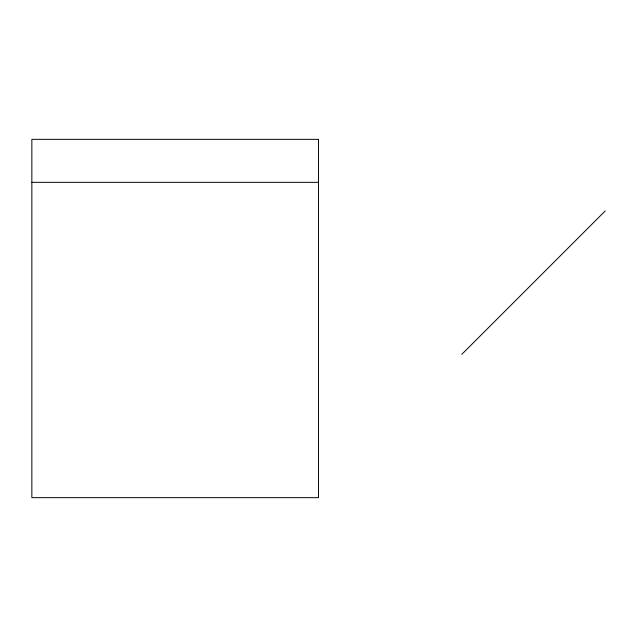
<?xml version="1.0" encoding="UTF-8"?>
<svg xmlns="http://www.w3.org/2000/svg" width="637" height="637" viewBox="0 0 637 637"><rect width="100%" height="100%" fill="white"/><g stroke="black" fill="none" stroke-linecap="round" stroke-linejoin="round"><path stroke-width="0.96" d="M461.825 354.331L605.15 211.006M31.85 182.341L318.5 182.341M318.5 139.344L31.85 139.344L31.85 497.656L318.5 497.656L318.5 139.344"/></g></svg>
